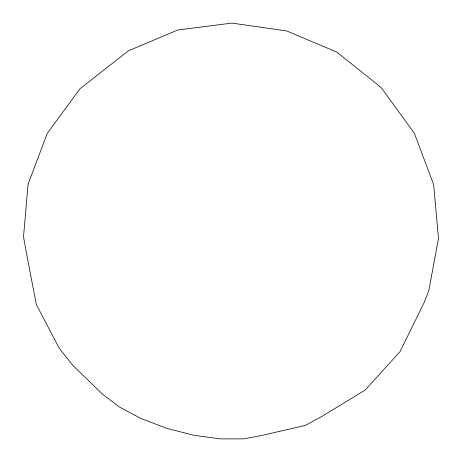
<?xml version="1.0" encoding="UTF-8"?>
<svg xmlns="http://www.w3.org/2000/svg" width="462" height="462" viewBox="0 0 462 462"><rect width="100%" height="100%" fill="white"/><g stroke="black" fill="none" stroke-linecap="round" stroke-linejoin="round"><path stroke-width="0.69" d="M28.124 184.003L23.516 236.735L26.536 253.523L36.319 304.533L59.269 348.273L72.73 365.303L102.766 394.363L119.202 406.901L141.112 418.572L166.782 428.343L194.023 435.32L220.443 438.9L243.803 438.86L262.295 435.348L305.561 425.358L322.147 416.245L365.084 390.136L400.052 351.634L423.885 303.095L428.828 290.586L438.484 238.427L433.668 184.633L414.327 133.218L381.635 88.213L378.28 85.193L336.786 52.079L286.723 30.954L231.918 23.1L177.806 30.007L128.407 50.803L80.041 88.733L47.303 133.339L28.124 184.003"/></g></svg>
